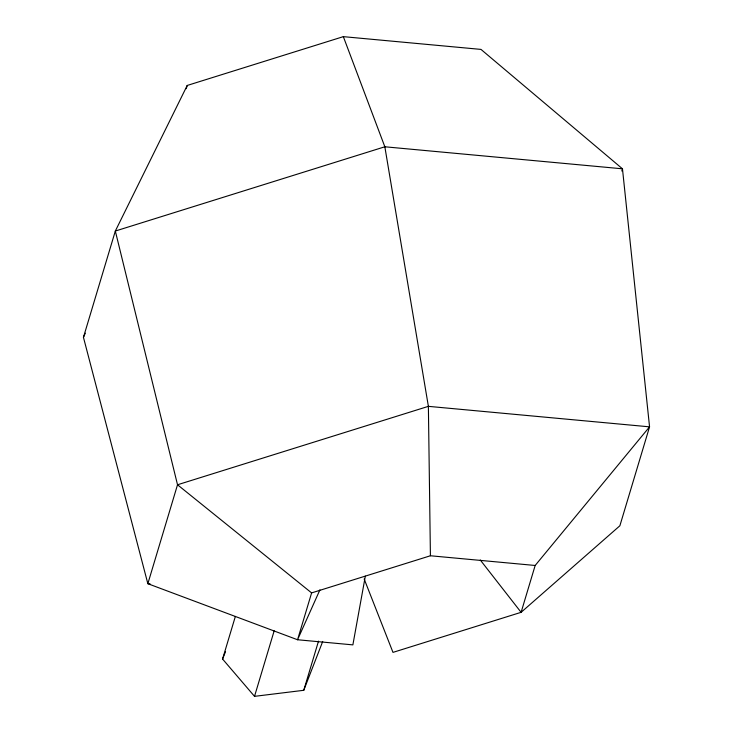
<?xml version="1.0" encoding="UTF-8"?>
<svg xmlns="http://www.w3.org/2000/svg" width="733" height="733" viewBox="0 0 733 733"><rect width="100%" height="100%" fill="white"/><g stroke="black" fill="none" stroke-linecap="round" stroke-linejoin="round"><path stroke-width="1.1" d="M365.327 576.147L352.875 644.875L297.552 639.753L147.846 583.688L83.443 337.327L115.328 231.042L187.217 85.459L343.337 36.65L480.985 49.404L622.473 168.81L649.557 426.844L619.88 525.763L521.108 612.321L392.98 652.379L364.173 578.997M186.246 88.693L187.217 85.459M322.703 641.485L303.755 690.303L254.516 696.35L222.575 659.04L235.366 616.407M254.516 696.35L274.188 630.765M150.118 583.899L147.846 583.688L177.523 484.77L428.384 406.348L649.557 426.844L535.163 565.473L430.418 555.761L311.607 592.905L297.552 639.753L319.936 589.836M303.755 690.303L318.516 641.118M621.813 171L622.473 168.81L384.843 146.783L115.328 231.042L177.523 484.77L311.607 592.905M535.163 565.473L521.108 612.321L480.289 560.012M222.575 659.04L225.535 651.637M83.443 337.327L85.303 333.167M343.337 36.65L384.843 146.783L428.384 406.348L430.418 555.761"/></g></svg>
